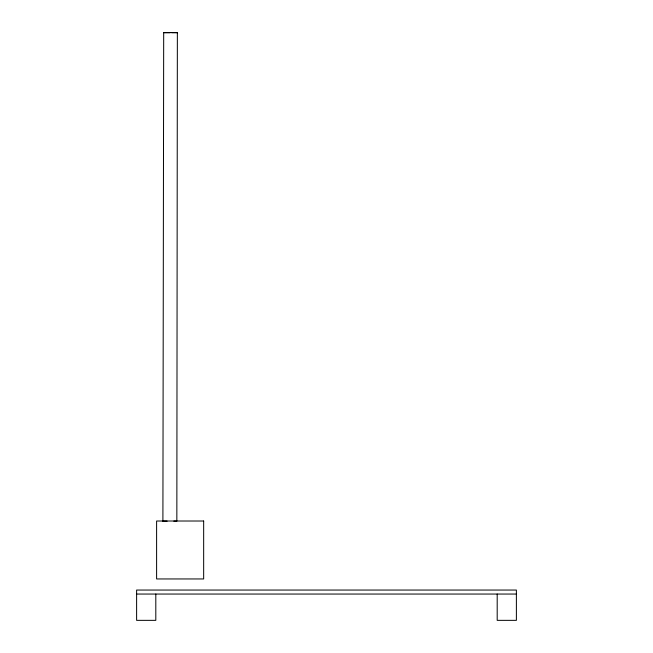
<?xml version="1.0" encoding="UTF-8"?>
<svg xmlns="http://www.w3.org/2000/svg" width="653" height="653" viewBox="0 0 653 653"><rect width="100%" height="100%" fill="white"/><g stroke="black" fill="none" stroke-linecap="round" stroke-linejoin="round"><path stroke-width="0.98" d="M167.111 521.127L162.899 521.135L163.691 32.658L177.502 32.65L171.878 32.65M177.363 32.65L176.841 521.127L173.829 521.118M163.691 32.658L169.894 32.666M136.616 594.05L516.384 594.05M163.479 521.135L163.062 521.135M497.194 594.05L497.194 620.35L516.384 620.35L516.384 590.051L136.616 590.051L136.616 620.35L155.806 620.35L155.806 594.05M203.663 521.012L156.606 521.012L156.606 578.95L203.663 578.95L203.663 521.012"/></g></svg>
